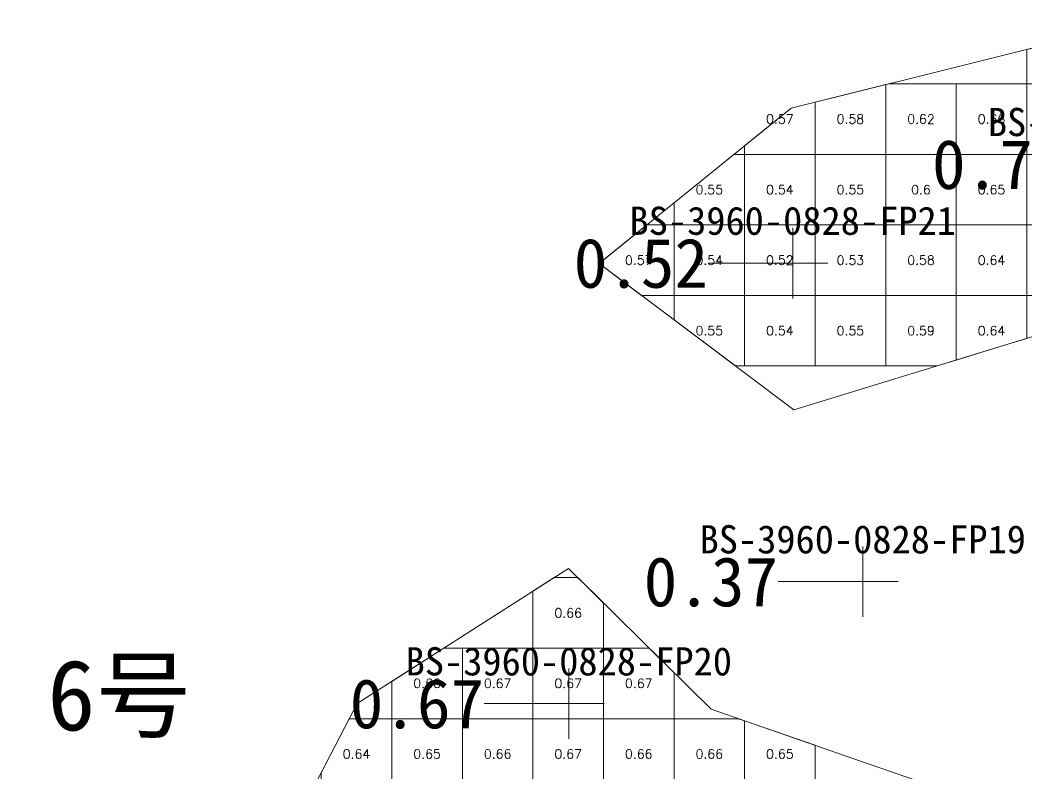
# Model space of a CAD drawing. Header units: inches. Extents: x 470023 to 470064.9, y 4349671.7 to 4349749.2.
# Drawn here: x 470032.82 to 470047.09, y 4349703.85 to 4349714.54 of the extents above; entities that cross this region are included whole.
import ezdxf
from ezdxf.enums import TextEntityAlignment as Align

# ---------------------------------------------------------------- set-up
doc = ezdxf.new("R2010")
doc.units = ezdxf.units.IN
doc.header["$MEASUREMENT"] = 0
for name, color, linetype, lineweight in [('0.500-1.000', 7, 'Continuous', 0), ('孔口文字', 7, 'Continuous', 0), ('点', 7, 'Continuous', 0), ('爆区方格网', 7, 'Continuous', 0), ('线条', 7, 'Continuous', 0), ('钻孔', 7, 'Continuous', 0)]:
    doc.layers.add(name, color=color, linetype=linetype, lineweight=lineweight)
doc.styles.add('3dmine_textStyle_1', font='txt.shx', dxfattribs={"height": 1, "bigfont": 'gbcbig.shx'})
doc.styles.add('3dmine_textStyle_3', font='宋体.ttf', dxfattribs={"height": 1})
doc.styles.add('3dmine_textStyle_4', font='simsunb.ttf', dxfattribs={"height": 1})

msp = doc.modelspace()

# ---------------------------------------------------------------- hatches: boundary and pattern name
at = {"layer": '钻孔', "linetype": 'Continuous', "lineweight": 0, "true_color": 0x00ffff, "extrusion": (0, 1, 0)}
for points in [[(-470044.771, 3950.46), (-470043.771, 3950.46), (-470043.771, 3960.46), (-470044.771, 3960.46)], [(-470041.598, 3949.628), (-470040.598, 3949.628), (-470040.598, 3960.628), (-470041.598, 3960.628)]]:
    msp.add_hatch(color=4, dxfattribs=at).paths.add_polyline_path(points, flags=0)
at = {"layer": '钻孔', "linetype": 'Continuous', "lineweight": 0, "true_color": 0x808080, "extrusion": (0, 1, 0)}
msp.add_hatch(color=8, dxfattribs=at).paths.add_polyline_path([(-470045.764, 3949.718), (-470044.764, 3949.718), (-470044.764, 3960.718), (-470045.764, 3960.718)], flags=0)

# ---------------------------------------------------------------- linework, layer by layer
at = {"layer": '0.500-1.000', "color": 4, "linetype": 'Continuous', "lineweight": 0, "true_color": 0x00ffff}
for points in [[(470048.874, 4349710.571), (470046.821, 4349709.94), (470043.789, 4349709.009), (470041.026, 4349711.087), (470043.749, 4349713.287), (470045.76, 4349713.79), (470048.747, 4349714.536)], [(470047.591, 4349698.243), (470045.798, 4349697.911), (470040.563, 4349696.941), (470039.145, 4349696.679), (470032.822, 4349695.749), (470034.464, 4349698.812), (470036.669, 4349703.056), (470037.598, 4349704.846), (470040.595, 4349706.764), (470042.614, 4349704.766), (470044.623, 4349704.07), (470047.533, 4349703.062)]]:
    msp.add_lwpolyline(points, dxfattribs=at)
at = {"layer": '点', "color": 138, "linetype": 'Continuous', "lineweight": 0, "true_color": 0x004c4c}
for points, elevation in [([(470043.771, 4349710.592), (470043.771, 4349711.592)], 3960.46), ([(470044.271, 4349711.092), (470043.271, 4349711.092)], 3960.46), ([(470044.764, 4349706.076), (470044.764, 4349707.076)], 3960.718), ([(470045.264, 4349706.576), (470044.264, 4349706.576)], 3960.718), ([(470040.598, 4349704.346), (470040.598, 4349705.346)], 3960.628), ([(470041.098, 4349704.846), (470040.098, 4349704.846)], 3960.628)]:
    msp.add_lwpolyline(points, dxfattribs=dict(at, elevation=elevation))
at = {"layer": '爆区方格网', "color": 4, "linetype": 'Continuous', "lineweight": 0, "true_color": 0x00ffff, "elevation": 3960.677}
for points in [[(470048.089, 4349713.633), (470047.089, 4349713.633), (470047.089, 4349714.122), (470048.089, 4349714.372), (470048.089, 4349713.633)], [(470045.089, 4349712.633), (470044.089, 4349712.633), (470044.089, 4349713.372), (470045.089, 4349713.622), (470045.089, 4349712.633)], [(470046.089, 4349712.633), (470045.089, 4349712.633), (470045.089, 4349713.622), (470045.132, 4349713.633), (470046.089, 4349713.633), (470046.089, 4349712.633)], [(470047.089, 4349712.633), (470046.089, 4349712.633), (470046.089, 4349713.633), (470047.089, 4349713.633), (470047.089, 4349712.633)], [(470048.089, 4349712.633), (470047.089, 4349712.633), (470047.089, 4349713.633), (470048.089, 4349713.633), (470048.089, 4349712.633)], [(470044.089, 4349712.633), (470043.089, 4349712.633), (470043.089, 4349712.754), (470043.749, 4349713.287), (470044.089, 4349713.372), (470044.089, 4349712.633)], [(470043.089, 4349711.633), (470042.089, 4349711.633), (470042.089, 4349711.946), (470042.939, 4349712.633), (470043.089, 4349712.633), (470043.089, 4349711.633)], [(470044.089, 4349711.633), (470043.089, 4349711.633), (470043.089, 4349712.633), (470044.089, 4349712.633), (470044.089, 4349711.633)], [(470045.089, 4349711.633), (470044.089, 4349711.633), (470044.089, 4349712.633), (470045.089, 4349712.633), (470045.089, 4349711.633)], [(470046.089, 4349711.633), (470045.089, 4349711.633), (470045.089, 4349712.633), (470046.089, 4349712.633), (470046.089, 4349711.633)], [(470047.089, 4349711.633), (470046.089, 4349711.633), (470046.089, 4349712.633), (470047.089, 4349712.633), (470047.089, 4349711.633)], [(470048.089, 4349711.633), (470047.089, 4349711.633), (470047.089, 4349712.633), (470048.089, 4349712.633), (470048.089, 4349711.633)], [(470042.089, 4349710.633), (470041.63, 4349710.633), (470041.089, 4349711.04), (470041.089, 4349711.138), (470041.702, 4349711.633), (470042.089, 4349711.633), (470042.089, 4349710.633)], [(470043.089, 4349710.633), (470042.089, 4349710.633), (470042.089, 4349711.633), (470043.089, 4349711.633), (470043.089, 4349710.633)], [(470044.089, 4349710.633), (470043.089, 4349710.633), (470043.089, 4349711.633), (470044.089, 4349711.633), (470044.089, 4349710.633)], [(470045.089, 4349710.633), (470044.089, 4349710.633), (470044.089, 4349711.633), (470045.089, 4349711.633), (470045.089, 4349710.633)], [(470046.089, 4349710.633), (470045.089, 4349710.633), (470045.089, 4349711.633), (470046.089, 4349711.633), (470046.089, 4349710.633)], [(470047.089, 4349710.633), (470046.089, 4349710.633), (470046.089, 4349711.633), (470047.089, 4349711.633), (470047.089, 4349710.633)], [(470048.089, 4349710.633), (470047.089, 4349710.633), (470047.089, 4349711.633), (470048.089, 4349711.633), (470048.089, 4349710.633)], [(470043.089, 4349709.633), (470042.96, 4349709.633), (470042.089, 4349710.288), (470042.089, 4349710.633), (470043.089, 4349710.633), (470043.089, 4349709.633)], [(470044.089, 4349709.633), (470043.089, 4349709.633), (470043.089, 4349710.633), (470044.089, 4349710.633), (470044.089, 4349709.633)], [(470045.089, 4349709.633), (470044.089, 4349709.633), (470044.089, 4349710.633), (470045.089, 4349710.633), (470045.089, 4349709.633)], [(470046.089, 4349709.715), (470045.82, 4349709.633), (470045.089, 4349709.633), (470045.089, 4349710.633), (470046.089, 4349710.633), (470046.089, 4349709.715)], [(470047.089, 4349710.023), (470046.821, 4349709.94), (470046.089, 4349709.715), (470046.089, 4349710.633), (470047.089, 4349710.633), (470047.089, 4349710.023)], [(470041.089, 4349706.275), (470041.089, 4349705.633), (470040.089, 4349705.633), (470040.089, 4349706.44), (470040.391, 4349706.633), (470040.728, 4349706.633), (470041.089, 4349706.275)], [(470039.089, 4349704.633), (470038.089, 4349704.633), (470038.089, 4349705.16), (470038.828, 4349705.633), (470039.089, 4349705.633), (470039.089, 4349704.633)], [(470040.089, 4349704.633), (470039.089, 4349704.633), (470039.089, 4349705.633), (470040.089, 4349705.633), (470040.089, 4349704.633)], [(470041.089, 4349704.633), (470040.089, 4349704.633), (470040.089, 4349705.633), (470041.089, 4349705.633), (470041.089, 4349704.633)], [(470042.089, 4349705.285), (470042.089, 4349704.633), (470041.089, 4349704.633), (470041.089, 4349705.633), (470041.738, 4349705.633), (470042.089, 4349705.285)], [(470038.089, 4349703.633), (470037.089, 4349703.633), (470037.089, 4349703.866), (470037.487, 4349704.633), (470038.089, 4349704.633), (470038.089, 4349703.633)], [(470039.089, 4349703.633), (470038.089, 4349703.633), (470038.089, 4349704.633), (470039.089, 4349704.633), (470039.089, 4349703.633)], [(470040.089, 4349703.633), (470039.089, 4349703.633), (470039.089, 4349704.633), (470040.089, 4349704.633), (470040.089, 4349703.633)], [(470041.089, 4349703.633), (470040.089, 4349703.633), (470040.089, 4349704.633), (470041.089, 4349704.633), (470041.089, 4349703.633)], [(470042.089, 4349703.633), (470041.089, 4349703.633), (470041.089, 4349704.633), (470042.089, 4349704.633), (470042.089, 4349703.633)], [(470043.089, 4349704.601), (470043.089, 4349703.633), (470042.089, 4349703.633), (470042.089, 4349704.633), (470042.997, 4349704.633), (470043.089, 4349704.601)], [(470044.089, 4349704.255), (470044.089, 4349703.633), (470043.089, 4349703.633), (470043.089, 4349704.601), (470044.089, 4349704.255)]]:
    msp.add_lwpolyline(points, dxfattribs=at)
at = {"layer": '线条', "color": 138, "linetype": 'Continuous', "lineweight": 0, "true_color": 0x004c4c}
for points, elevation in [([(470043.771, 4349711.092), (470043.771, 4349711.092), (470043.771, 4349711.092)], 3960.46), ([(470044.764, 4349706.576), (470044.764, 4349706.576), (470044.764, 4349706.576)], 3960.718), ([(470040.598, 4349704.846), (470040.598, 4349704.846), (470040.598, 4349704.846)], 3960.628)]:
    msp.add_lwpolyline(points, dxfattribs=dict(at, elevation=elevation))
at = {"layer": '钻孔', "color": 4, "linetype": 'Continuous', "lineweight": 0, "true_color": 0x00ffff}
for points, elevation in [([(470043.771, 4349711.092), (470042.571, 4349711.092)], 3960.46), ([(470043.771, 4349711.092), (470042.571, 4349711.092)], 3950.46), ([(470040.598, 4349704.846), (470039.398, 4349704.846)], 3960.628), ([(470040.598, 4349704.846), (470039.398, 4349704.846)], 3949.628)]:
    msp.add_lwpolyline(points, dxfattribs=dict(at, elevation=elevation))
at = {"layer": '钻孔', "color": 8, "linetype": 'Continuous', "lineweight": 0, "true_color": 0x808080}
for elevation in [3960.718, 3949.718]:
    msp.add_lwpolyline([(470044.764, 4349706.576), (470043.564, 4349706.576)], dxfattribs=dict(at, elevation=elevation))

# ---------------------------------------------------------------- texts
at = {"color": 4, "linetype": 'Continuous', "lineweight": 0, "true_color": 0x00ffff, "style": '3dmine_textStyle_1'}
for s, p in [('0.57', (470043.589, 4349713.133, 3960.677)), ('0.58', (470044.589, 4349713.133, 3960.677)), ('0.62', (470045.589, 4349713.133, 3960.677)), ('0.66', (470046.589, 4349713.133, 3960.677)), ('0.55', (470042.589, 4349712.133, 3960.677)), ('0.54', (470043.589, 4349712.133, 3960.677)), ('0.55', (470044.589, 4349712.133, 3960.677)), ('0.6', (470045.589, 4349712.133, 3960.677)), ('0.65', (470046.589, 4349712.133, 3960.677)), ('0.57', (470041.589, 4349711.133, 3960.677)), ('0.54', (470042.589, 4349711.133, 3960.677)), ('0.52', (470043.589, 4349711.133, 3960.677)), ('0.53', (470044.589, 4349711.133, 3960.677)), ('0.58', (470045.589, 4349711.133, 3960.677)), ('0.64', (470046.589, 4349711.133, 3960.677)), ('0.55', (470042.589, 4349710.133, 3960.677)), ('0.54', (470043.589, 4349710.133, 3960.677)), ('0.55', (470044.589, 4349710.133, 3960.677)), ('0.59', (470045.589, 4349710.133, 3960.677)), ('0.64', (470046.589, 4349710.133, 3960.677)), ('0.66', (470040.589, 4349706.133, 3960.677)), ('0.66', (470038.589, 4349705.133, 3960.677)), ('0.67', (470039.589, 4349705.133, 3960.677)), ('0.67', (470040.589, 4349705.133, 3960.677)), ('0.67', (470041.589, 4349705.133, 3960.677)), ('0.64', (470037.589, 4349704.133, 3960.677)), ('0.65', (470038.589, 4349704.133, 3960.677)), ('0.66', (470039.589, 4349704.133, 3960.677)), ('0.67', (470040.589, 4349704.133, 3960.677)), ('0.66', (470041.589, 4349704.133, 3960.677)), ('0.66', (470042.589, 4349704.133, 3960.677)), ('0.65', (470043.589, 4349704.133, 3960.677))]:
    msp.add_text(s, height=0.13, dxfattribs=at).set_placement(p, align=Align.MIDDLE_CENTER)
at = {"color": 7, "linetype": 'Continuous', "lineweight": 0, "style": '3dmine_textStyle_3'}
msp.add_text('6号', height=1, dxfattribs=at).set_placement((470033.208, 4349704.467, 1982.732))
at = {"layer": '孔口文字', "color": 138, "linetype": 'Continuous', "lineweight": 0, "true_color": 0x004c4c, "style": '3dmine_textStyle_4'}
for s, p in [('BS-3960-0828-FP27', (470048.85, 4349712.892, 3960.534)), ('BS-3960-0828-FP21', (470043.771, 4349711.492, 3960.46)), ('BS-3960-0828-FP19', (470044.764, 4349706.976, 3960.718)), ('BS-3960-0828-FP20', (470040.598, 4349705.246, 3960.628))]:
    msp.add_text(s, height=0.4, dxfattribs=at).set_placement(p, align=Align.CENTER)
at = {"layer": '钻孔', "color": 4, "linetype": 'Continuous', "lineweight": 0, "true_color": 0x00ffff, "style": '3dmine_textStyle_4'}
for s, p in [('0.71', (470047.65, 4349712.492, 3960.534)), ('0.52', (470042.571, 4349711.092, 3960.46)), ('0.67', (470039.398, 4349704.846, 3960.628))]:
    msp.add_text(s, height=0.7, dxfattribs=at).set_placement(p, align=Align.MIDDLE_RIGHT)
at = {"layer": '钻孔', "color": 8, "linetype": 'Continuous', "lineweight": 0, "true_color": 0x808080, "style": '3dmine_textStyle_4'}
msp.add_text('0.37', height=0.7, dxfattribs=at).set_placement((470043.564, 4349706.576, 3960.718), align=Align.MIDDLE_RIGHT)

doc.saveas('drawing.dxf')
